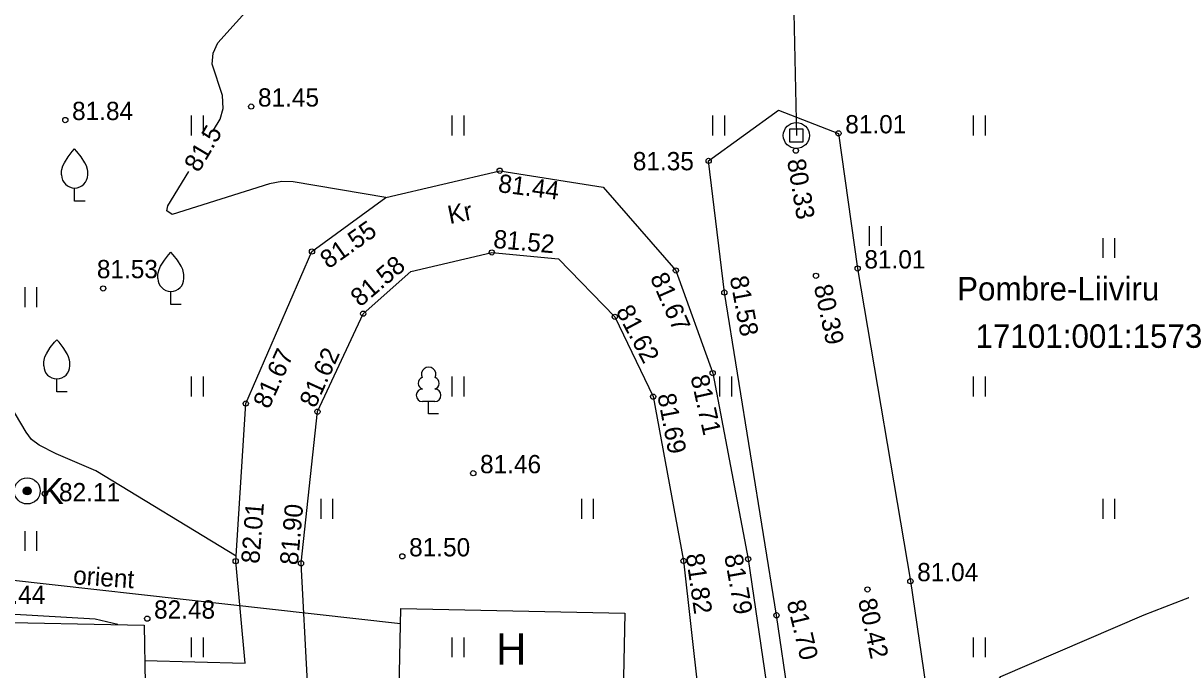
# Model space of a CAD drawing. Extents: x 634808 to 635440, y 6457756 to 6458509.
# Drawn here: x 635202.52 to 635246.93, y 6458301.69 to 6458326.48 of the extents above; entities that cross this region are included whole.
import ezdxf

# ---------------------------------------------------------------- set-up
doc = ezdxf.new("R2010")
doc.units = 0
for name, color, linetype in [('DKAEV', 7, 'Continuous'), ('DTRASS', 7, 'Continuous'), ('HALJASTUS', 7, 'Continuous'), ('HOONE', 7, 'Continuous'), ('HORISONTAAL-EH2000', 7, 'Continuous'), ('KORGUS-EH2000', 7, 'Continuous'), ('MPKAABEL', 7, 'Continuous'), ('PIIR', 7, 'Continuous'), ('PUU', 7, 'Continuous'), ('TEE', 7, 'Continuous'), ('VEEKOGU', 7, 'Continuous'), ('VKAEV', 7, 'Continuous')]:
    doc.layers.add(name, color=color, linetype=linetype)

msp = doc.modelspace()

# ---------------------------------------------------------------- linework, layer by layer
at = {"layer": 'DKAEV'}
for p, q in [((635231.932, 6458321.921), (635231.932, 6458322.421)), ((635231.932, 6458322.421), (635232.432, 6458322.421)), ((635232.432, 6458322.421), (635232.432, 6458321.921)), ((635232.432, 6458321.921), (635231.932, 6458321.921))]:
    msp.add_line(p, q, dxfattribs=at)
msp.add_circle((635232.182, 6458322.171), 0.5, dxfattribs=at)
at = {"layer": 'DTRASS'}
msp.add_line((635231.694, 6458345.013), (635232.182, 6458322.171), dxfattribs=at)
at = {"layer": 'HALJASTUS'}
for p, q in [((635208.968, 6458322.932), (635208.968, 6458322.171)), ((635209.423, 6458322.932), (635209.423, 6458322.171)), ((635218.968, 6458322.932), (635218.968, 6458322.171)), ((635219.423, 6458322.932), (635219.423, 6458322.171)), ((635228.968, 6458322.932), (635228.968, 6458322.171)), ((635229.423, 6458322.932), (635229.423, 6458322.171)), ((635238.968, 6458322.932), (635238.968, 6458322.171)), ((635239.423, 6458322.932), (635239.423, 6458322.171)), ((635234.977, 6458318.702), (635234.977, 6458317.941)), ((635235.432, 6458318.702), (635235.432, 6458317.941)), ((635243.934, 6458318.242), (635243.934, 6458317.48)), ((635244.389, 6458318.242), (635244.389, 6458317.48)), ((635202.584, 6458316.352), (635202.584, 6458315.591)), ((635203.039, 6458316.352), (635203.039, 6458315.591)), ((635208.968, 6458312.932), (635208.968, 6458312.171)), ((635209.423, 6458312.932), (635209.423, 6458312.171)), ((635218.968, 6458312.932), (635218.968, 6458312.171)), ((635219.423, 6458312.932), (635219.423, 6458312.171)), ((635229.237, 6458312.932), (635229.237, 6458312.171)), ((635229.692, 6458312.932), (635229.692, 6458312.171)), ((635238.968, 6458312.932), (635238.968, 6458312.171)), ((635239.423, 6458312.932), (635239.423, 6458312.171)), ((635213.934, 6458308.242), (635213.934, 6458307.48)), ((635214.389, 6458308.242), (635214.389, 6458307.48)), ((635223.934, 6458308.242), (635223.934, 6458307.48)), ((635224.389, 6458308.242), (635224.389, 6458307.48)), ((635243.934, 6458308.242), (635243.934, 6458307.48)), ((635244.389, 6458308.242), (635244.389, 6458307.48)), ((635202.584, 6458307.009), (635202.584, 6458306.248)), ((635203.039, 6458307.009), (635203.039, 6458306.248)), ((635208.968, 6458302.932), (635208.968, 6458302.171)), ((635209.423, 6458302.932), (635209.423, 6458302.171)), ((635218.968, 6458302.932), (635218.968, 6458302.171)), ((635219.423, 6458302.932), (635219.423, 6458302.171)), ((635238.968, 6458302.932), (635238.968, 6458302.171)), ((635239.423, 6458302.932), (635239.423, 6458302.171))]:
    msp.add_line(p, q, dxfattribs=at)
at = {"layer": 'HOONE'}
for points in [[(635217.005, 6458304.04), (635225.6, 6458303.864), (635225.499, 6458298.942), (635216.904, 6458299.118)], [(635192.937, 6458299.47), (635200.811, 6458299.363), (635200.764, 6458303.529), (635207.157, 6458303.407), (635207.234, 6458298.911), (635206.227, 6458298.894), (635206.104, 6458292.607), (635204.286, 6458292.651), (635204.266, 6458289.732), (635203.862, 6458289.736), (635203.862, 6458286.864), (635198.732, 6458286.957), (635198.728, 6458289.806), (635192.926, 6458289.847)]]:
    msp.add_lwpolyline(points, close=True, dxfattribs=at)
at = {"layer": 'HORISONTAAL-EH2000'}
for points in [[(635209.828, 6458322.375), (635210.081, 6458322.793), (635210.192, 6458323.212), (635210.17, 6458323.71), (635209.771, 6458324.91), (635209.81, 6458325.328), (635209.983, 6458325.718), (635211.981, 6458327.94), (635212.286, 6458328.396), (635214.021, 6458330.943)], [(635216.44, 6458319.794), (635216.44, 6458319.794), (635212.88, 6458320.401), (635212.447, 6458320.407), (635211.974, 6458320.325), (635208.237, 6458319.141), (635208.035, 6458319.279), (635208.073, 6458319.48), (635208.872, 6458320.797)], [(635210.686, 6458306.05), (635205.312, 6458309.32), (635203.786, 6458309.97), (635203.135, 6458310.3), (635202.842, 6458310.524), (635202.634, 6458310.797), (635200.164, 6458314.942), (635200.05, 6458315.203), (635199.937, 6458315.554), (635199.655, 6458316.94)], [(635206.151, 6458303.426), (635205.286, 6458303.632), (635200.874, 6458303.892), (635200.538, 6458304.007), (635200.224, 6458304.235), (635197.844, 6458307.894), (635196.744, 6458309.346), (635194.294, 6458311.472)], [(635246.943, 6458295.342), (635246.275, 6458295.405), (635240.674, 6458294.997), (635240.202, 6458295.21), (635239.952, 6458295.62), (635239.538, 6458300.424), (635239.707, 6458301.045), (635240.027, 6458301.438), (635245.531, 6458303.799), (635247.897, 6458304.72)]]:
    msp.add_lwpolyline(points, dxfattribs=at)
at = {"layer": 'KORGUS-EH2000'}
for centre in [(635211.27, 6458323.28), (635204.137, 6458322.763), (635233.798, 6458322.254), (635232.162, 6458321.591), (635228.816, 6458321.198), (635220.803, 6458320.821), (635213.6, 6458317.725), (635220.497, 6458317.688), (635227.56, 6458316.998), (635232.935, 6458316.795), (635234.532, 6458317.074), (635205.59, 6458316.309), (635229.42, 6458316.151), (635215.565, 6458315.342), (635225.219, 6458315.224), (635228.973, 6458313.064), (635211.061, 6458311.896), (635226.686, 6458312.162), (635213.811, 6458311.586), (635219.788, 6458309.226), (635203.35, 6458308.44), (635217.066, 6458306.039), (635210.674, 6458305.856), (635213.181, 6458305.773), (635227.855, 6458305.867), (635230.332, 6458305.934), (635234.91, 6458304.773), (635236.557, 6458305.087), (635207.282, 6458303.653), (635231.418, 6458303.782)]:
    msp.add_circle(centre, 0.1, dxfattribs=at)
at = {"layer": 'MPKAABEL'}
msp.add_lwpolyline([(635178.688, 6458307.181), (635195.279, 6458305.897), (635216.993, 6458303.471)], dxfattribs=at)
at = {"layer": 'PUU'}
for p, q in [((635204.496, 6458319.659), (635204.496, 6458320.159)), ((635204.896, 6458319.659), (635204.496, 6458319.659)), ((635208.188, 6458315.695), (635208.188, 6458316.195)), ((635208.588, 6458315.695), (635208.188, 6458315.695)), ((635203.811, 6458312.343), (635203.811, 6458312.843)), ((635204.211, 6458312.343), (635203.811, 6458312.343)), ((635218.315, 6458311.974), (635217.835, 6458311.974)), ((635218.075, 6458311.499), (635218.075, 6458311.974)), ((635218.455, 6458311.499), (635218.075, 6458311.499))]:
    msp.add_line(p, q, dxfattribs=at)
for points in [[(635203.996, 6458320.659), (635203.996, 6458320.809), (635204.006, 6458320.874), (635204.041, 6458321.004), (635204.101, 6458321.124), (635204.246, 6458321.359), (635204.406, 6458321.564), (635204.496, 6458321.659)], [(635204.996, 6458320.659), (635204.996, 6458320.809), (635204.986, 6458320.874), (635204.951, 6458321.004), (635204.891, 6458321.124), (635204.746, 6458321.359), (635204.586, 6458321.564), (635204.496, 6458321.659)], [(635207.688, 6458316.695), (635207.688, 6458316.845), (635207.698, 6458316.91), (635207.733, 6458317.04), (635207.793, 6458317.16), (635207.938, 6458317.395), (635208.098, 6458317.6), (635208.188, 6458317.695)], [(635208.688, 6458316.695), (635208.688, 6458316.845), (635208.678, 6458316.91), (635208.643, 6458317.04), (635208.583, 6458317.16), (635208.438, 6458317.395), (635208.278, 6458317.6), (635208.188, 6458317.695)], [(635203.311, 6458313.343), (635203.311, 6458313.493), (635203.321, 6458313.558), (635203.356, 6458313.688), (635203.416, 6458313.808), (635203.561, 6458314.043), (635203.721, 6458314.248), (635203.811, 6458314.343)], [(635204.311, 6458313.343), (635204.311, 6458313.493), (635204.301, 6458313.558), (635204.266, 6458313.688), (635204.206, 6458313.808), (635204.061, 6458314.043), (635203.901, 6458314.248), (635203.811, 6458314.343)]]:
    msp.add_lwpolyline(points, dxfattribs=at)
for centre, radius, start, end in [((635204.496, 6458320.659), 0.5, 180, 0), ((635208.188, 6458316.695), 0.5, 180, 0), ((635203.811, 6458313.343), 0.5, 180, 0), ((635218.075, 6458313.019), 0.277, 332.5799, 207.4201), ((635217.905, 6458312.672), 0.233, 109.0217, 253.1415), ((635218.245, 6458312.672), 0.233, 286.8508, 70.9859), ((635217.838, 6458312.211), 0.238, 90.0016, 269.3953), ((635218.312, 6458312.211), 0.238, 270.6047, 89.9984)]:
    msp.add_arc(centre, radius, start, end, dxfattribs=at)
at = {"layer": 'TEE'}
msp.add_lwpolyline([(635207.18, 6458302.043), (635211.032, 6458301.951), (635210.674, 6458305.856), (635211.061, 6458311.896), (635213.6, 6458317.725), (635216.44, 6458319.794), (635220.803, 6458320.821), (635224.769, 6458320.197), (635227.56, 6458316.998), (635228.973, 6458313.064), (635230.332, 6458305.934), (635231.726, 6458296.433), (635232.763, 6458290.449), (635234.514, 6458280.846), (635236.544, 6458271.184), (635238.57, 6458263.365), (635240.51, 6458256.017), (635248.388, 6458258.206), (635261.271, 6458262.207), (635273.924, 6458266.146), (635286.224, 6458270.035), (635298.887, 6458274.193)], dxfattribs=at)
msp.add_lwpolyline([(635220.497, 6458317.688), (635223.057, 6458317.445), (635225.219, 6458315.224), (635226.686, 6458312.162), (635227.855, 6458305.867), (635228.986, 6458295.69), (635226.809, 6458296.442), (635223.479, 6458296.85), (635218.841, 6458297.037), (635216.252, 6458297.51), (635214.101, 6458299.496), (635213.425, 6458301.201), (635213.181, 6458305.773), (635213.811, 6458311.586), (635215.565, 6458315.342), (635217.388, 6458316.961)], close=True, dxfattribs=at)
at = {"layer": 'VEEKOGU'}
msp.add_lwpolyline([(635228.816, 6458321.198), (635231.496, 6458323.136), (635233.798, 6458322.254), (635234.532, 6458317.074), (635236.557, 6458305.087), (635238.46, 6458292.053), (635240.191, 6458281.892), (635241.752, 6458271.79), (635243.31, 6458263.902), (635241.882, 6458262.147), (635239.251, 6458263.468), (635237.234, 6458271.524), (635235.104, 6458280.915), (635233.313, 6458290.903), (635231.418, 6458303.782), (635229.42, 6458316.151)], close=True, dxfattribs=at)
at = {"layer": 'VKAEV'}
for radius in [0.5, 0.15, 0.125, 0.1, 0.075, 0.05, 0.025]:
    msp.add_circle((635202.677, 6458308.548), radius, dxfattribs=at)

# ---------------------------------------------------------------- texts
at = {"layer": 'HOONE'}
msp.add_text('H', height=1.2, dxfattribs=at).set_placement((635220.663, 6458301.89))
at = {"layer": 'HORISONTAAL-EH2000'}
msp.add_text('81.5', height=0.7, rotation=59.4351, dxfattribs=at).set_placement((635209.255, 6458320.722))
at = {"layer": 'KORGUS-EH2000'}
for s, p in [(' 81.45', (635211.27, 6458323.28)), (' 81.84', (635204.137, 6458322.763)), (' 81.01', (635233.798, 6458322.254)), (' 81.35', (635225.648, 6458320.838)), (' 81.01', (635234.532, 6458317.074)), (' 81.53', (635205.089, 6458316.701)), (' 81.46', (635219.788, 6458309.226)), (' 82.11', (635203.636, 6458308.151)), (' 81.50', (635217.066, 6458306.039)), (' 81.04', (635236.557, 6458305.087)), (' 82.44', (635200.767, 6458304.215)), (' 82.48', (635207.282, 6458303.653))]:
    msp.add_text(s, height=0.7, dxfattribs=at).set_placement(p)
for s, rotation, p in [(' 80.33', 279.457, (635231.782, 6458321.48)), (' 81.44', 352.7379, (635220.457, 6458320.038)), (' 81.55', 35.2007, (635214.018, 6458316.886)), (' 81.52', 354.8026, (635220.279, 6458317.891)), (' 81.58', 40.2219, (635215.251, 6458315.406)), (' 81.67', 293.8266, (635226.453, 6458316.969)), (' 81.58', 280.6137, (635229.575, 6458316.985)), (' 80.39', 282.1647, (635232.796, 6458316.643)), (' 81.62', 297.9659, (635225.12, 6458315.676)), (' 81.67', 65.6208, (635211.84, 6458311.418)), (' 81.62', 65.7706, (635213.619, 6458311.455)), (' 81.71', 282.5219, (635228.062, 6458313.178)), (' 81.69', 280.7783, (635226.799, 6458312.478)), (' 82.01', 85.5179, (635211.558, 6458305.483)), (' 81.90', 84.9456, (635213.037, 6458305.425)), (' 81.82', 278.231, (635227.899, 6458306.365)), (' 81.79', 280.119, (635229.368, 6458306.326)), (' 81.70', 283.4513, (635231.747, 6458304.54)), (' 80.42', 282.2741, (635234.491, 6458304.609))]:
    msp.add_text(s, height=0.7, rotation=rotation, dxfattribs=at).set_placement(p)
at = {"layer": 'MPKAABEL'}
msp.add_text('orient', height=0.7, rotation=356, dxfattribs=at).set_placement((635204.422, 6458304.975))
at = {"layer": 'PIIR'}
for s, p in [('Pombre-Liiviru', (635238.348, 6458315.849)), ('17101:001:1573', (635239.054, 6458314.032))]:
    msp.add_text(s, height=0.9, dxfattribs=at).set_placement(p)
at = {"layer": 'TEE'}
msp.add_text('Kr', height=0.7, rotation=11.6525, dxfattribs=at).set_placement((635218.887, 6458318.775))
at = {"layer": 'VKAEV'}
msp.add_text('K', height=1, dxfattribs=at).set_placement((635203.193, 6458308.043))

doc.saveas('drawing.dxf')
